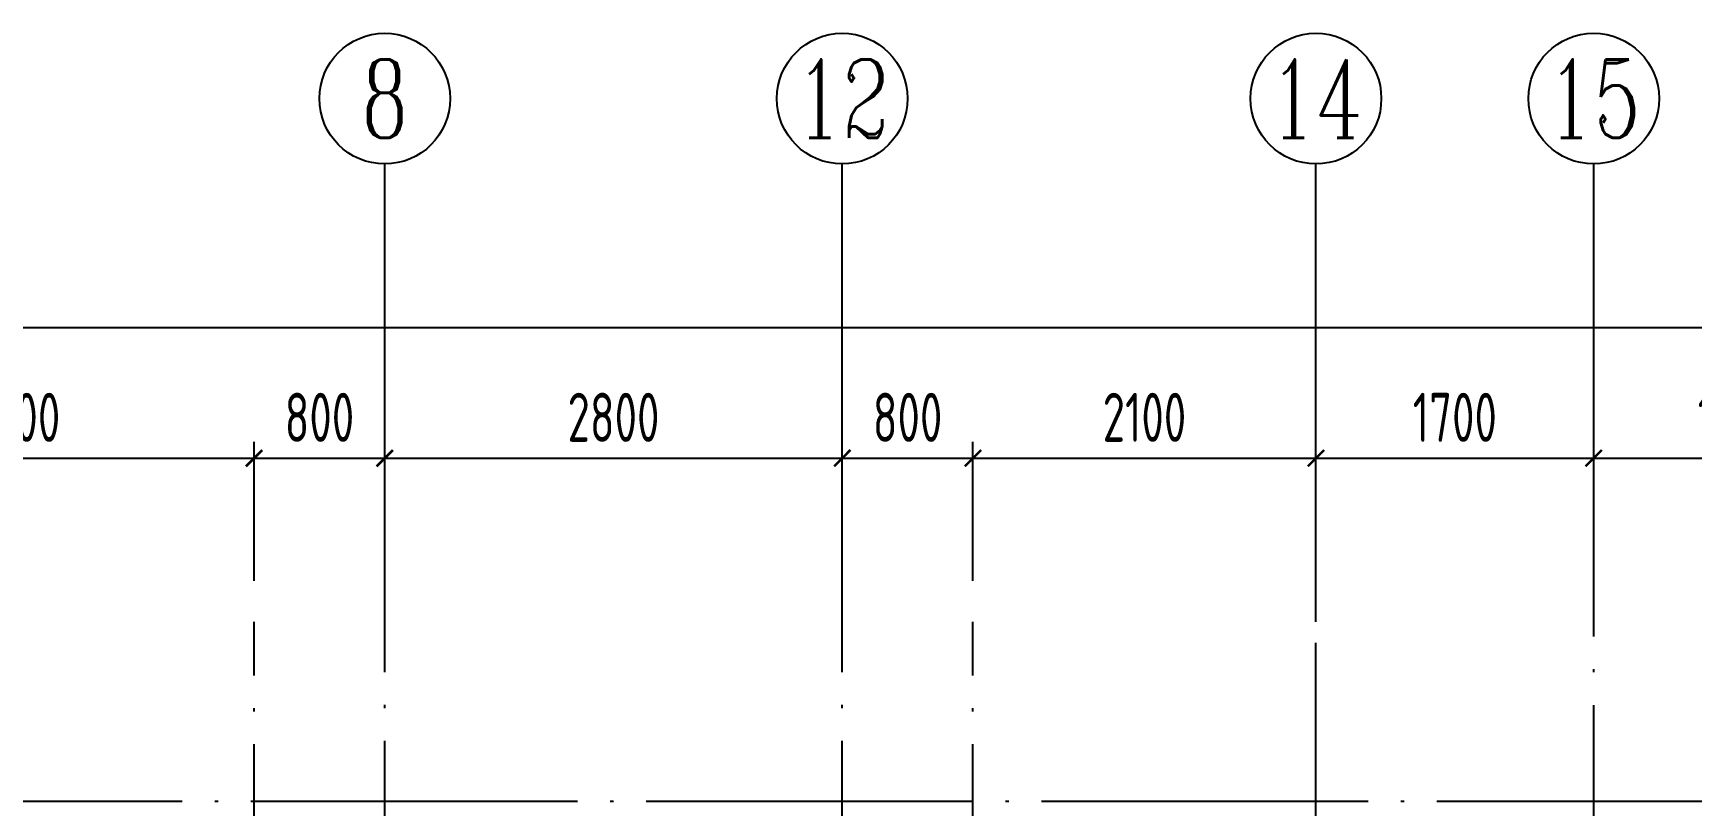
# Model space of a CAD drawing. Extents: x -812054 to 22247, y -644080 to 1003627.
# Drawn here: x -472730 to -462577, y -415837 to -411110 of the extents above; entities that cross this region are included whole.
import ezdxf
from ezdxf.enums import TextEntityAlignment as Align

# ---------------------------------------------------------------- set-up
doc = ezdxf.new("R2010")
doc.units = 0
doc.header["$LTSCALE"] = 1000
doc.linetypes.add('DOTE', pattern=[2.42, 2, -0.2, 0.02, -0.2])
doc.layers.get('0').update_dxf_attribs({"linetype": 'CONTINUOUS'})
doc.layers.get('DEFPOINTS').update_dxf_attribs({"linetype": 'CONTINUOUS'})
for name, color, linetype in [('A-AXIS', 1, 'CONTINUOUS'), ('A-DOTE', 10, 'DOTE'), ('AXIS_NUM', 7, 'CONTINUOUS'), ('S-Y一般标注', 3, 'CONTINUOUS')]:
    doc.layers.add(name, color=color, linetype=linetype)
doc.styles.add('TSSD_Axis', font='complex.shx', dxfattribs={"width": 0.7, "bigfont": 'hztxt.shx'})
doc.styles.add('TSSD_DIMENSION', font='Tssdeng.shx', dxfattribs={"width": 0.7, "bigfont": 'tssdchn.shx'})
doc.dimstyles.new('TSSD_100_100', dxfattribs={"dimtxt": 300, "dimasz": 100, "dimexe": 100, "dimexo": 250, "dimgap": 100, "dimtad": 1, "dimdec": 0, "dimzin": 0, "dimdsep": 46, "dimtxsty": 'TSSD_DIMENSION', "dimblk": 'ARCHTICK', "dimcen": 0, "dimdle": 100, "dimclrt": 7, "dimadec": 0, "dimazin": 0, "dimtfac": 1, "dimtdec": 0, "dimtix": 1, "dimtmove": 2, "dimatfit": 3, "dimldrblk": 'ARCHTICK', "dimfxl": 1, "dimtolj": 1, "dimtzin": 0, "dimarcsym": 0})

# ---------------------------------------------------------------- blocks, each defined once
blk = doc.blocks.new('ts_axno')
at = {"color": 0, "linetype": 'ByBlock', "lineweight": -2}
blk.add_circle((0, 0), 0.5, dxfattribs=at)
at = {"color": 0, "linetype": 'ByBlock', "lineweight": -2, "style": 'TSSD_Axis', "width": 0.7}
blk.add_attdef('A', text='', height=0.6, dxfattribs=at).set_placement((0, 0), align=Align.MIDDLE_CENTER)
blk = doc.blocks.new('_ArchTick')
at = {"color": 0, "linetype": 'ByBlock', "const_width": 0.15}
blk.add_lwpolyline([(-0.5, -0.5), (0.5, 0.5)], dxfattribs=at)
blk = doc.blocks.new('*D141')
at = {"layer": 'DEFPOINTS', "color": 0, "transparency": 16777216}
for p in [(14900, 19250), (12800, 18250), (14900, 18250)]:
    blk.add_point(p, dxfattribs=at)
at = {"layer": 'S-Y一般标注', "color": 0, "lineweight": -2, "transparency": 16777216}
for p, q in [((12800, 18500), (12800, 19350)), ((14900, 18500), (14900, 19350)), ((12700, 19250), (15000, 19250))]:
    blk.add_line(p, q, dxfattribs=at)
at = {"layer": 'S-Y一般标注', "color": 0, "lineweight": -2, "transparency": 16777216, "xscale": 100, "yscale": 100, "zscale": 100, "rotation": 180}
blk.add_blockref('_ArchTick', (12800, 19250), dxfattribs=at)
at = {"layer": 'S-Y一般标注', "color": 0, "lineweight": -2, "transparency": 16777216, "xscale": 100, "yscale": 100, "zscale": 100}
blk.add_blockref('_ArchTick', (14900, 19250), dxfattribs=at)
at = {"layer": 'S-Y一般标注', "color": 7, "transparency": 16777216, "insert": (13458, 19500), "char_height": 300, "attachment_point": 5, "style": 'TSSD_DIMENSION'}
blk.add_mtext('\\A1;2100', dxfattribs=at)
blk = doc.blocks.new('*D142')
at = {"layer": 'DEFPOINTS', "color": 0, "transparency": 16777216}
for p in [(18500, 19250), (15700, 18250), (18500, 18250)]:
    blk.add_point(p, dxfattribs=at)
at = {"layer": 'S-Y一般标注', "color": 0, "lineweight": -2, "transparency": 16777216}
for p, q in [((15700, 18500), (15700, 19350)), ((18500, 18500), (18500, 19350)), ((15600, 19250), (18600, 19250))]:
    blk.add_line(p, q, dxfattribs=at)
at = {"layer": 'S-Y一般标注', "color": 0, "lineweight": -2, "transparency": 16777216, "xscale": 100, "yscale": 100, "zscale": 100, "rotation": 180}
blk.add_blockref('_ArchTick', (15700, 19250), dxfattribs=at)
at = {"layer": 'S-Y一般标注', "color": 0, "lineweight": -2, "transparency": 16777216, "xscale": 100, "yscale": 100, "zscale": 100}
blk.add_blockref('_ArchTick', (18500, 19250), dxfattribs=at)
at = {"layer": 'S-Y一般标注', "color": 7, "transparency": 16777216, "insert": (17100, 19500), "char_height": 300, "attachment_point": 5, "style": 'TSSD_DIMENSION'}
blk.add_mtext('\\A1;2800', dxfattribs=at)
blk = doc.blocks.new('*D143')
at = {"layer": 'DEFPOINTS', "color": 0, "transparency": 16777216}
for p in [(19300, 19250), (18500, 18250), (19300, 18250)]:
    blk.add_point(p, dxfattribs=at)
at = {"layer": 'S-Y一般标注', "color": 0, "lineweight": -2, "transparency": 16777216}
for p, q in [((18500, 18500), (18500, 19350)), ((19300, 18500), (19300, 19350)), ((18400, 19250), (19400, 19250))]:
    blk.add_line(p, q, dxfattribs=at)
at = {"layer": 'S-Y一般标注', "color": 0, "lineweight": -2, "transparency": 16777216, "xscale": 100, "yscale": 100, "zscale": 100, "rotation": 180}
blk.add_blockref('_ArchTick', (18500, 19250), dxfattribs=at)
at = {"layer": 'S-Y一般标注', "color": 0, "lineweight": -2, "transparency": 16777216, "xscale": 100, "yscale": 100, "zscale": 100}
blk.add_blockref('_ArchTick', (19300, 19250), dxfattribs=at)
at = {"layer": 'S-Y一般标注', "color": 7, "transparency": 16777216, "insert": (18900, 19500), "char_height": 300, "attachment_point": 5, "style": 'TSSD_DIMENSION'}
blk.add_mtext('\\A1;800', dxfattribs=at)
blk = doc.blocks.new('*D144')
at = {"layer": 'DEFPOINTS', "color": 0, "transparency": 16777216}
for p in [(23100, 19250), (21400, 18250), (23100, 18250)]:
    blk.add_point(p, dxfattribs=at)
at = {"layer": 'S-Y一般标注', "color": 0, "lineweight": -2, "transparency": 16777216}
for p, q in [((21400, 18500), (21400, 19350)), ((23100, 18500), (23100, 19350)), ((21300, 19250), (23200, 19250))]:
    blk.add_line(p, q, dxfattribs=at)
at = {"layer": 'S-Y一般标注', "color": 0, "lineweight": -2, "transparency": 16777216, "xscale": 100, "yscale": 100, "zscale": 100, "rotation": 180}
blk.add_blockref('_ArchTick', (21400, 19250), dxfattribs=at)
at = {"layer": 'S-Y一般标注', "color": 0, "lineweight": -2, "transparency": 16777216, "xscale": 100, "yscale": 100, "zscale": 100}
blk.add_blockref('_ArchTick', (23100, 19250), dxfattribs=at)
at = {"layer": 'S-Y一般标注', "color": 7, "transparency": 16777216, "insert": (22250, 19500), "char_height": 300, "attachment_point": 5, "style": 'TSSD_DIMENSION'}
blk.add_mtext('\\A1;1700', dxfattribs=at)
blk = doc.blocks.new('*D145')
at = {"layer": 'DEFPOINTS', "color": 0, "transparency": 16777216}
for p in [(24900, 19250), (23100, 18250), (24900, 18250)]:
    blk.add_point(p, dxfattribs=at)
at = {"layer": 'S-Y一般标注', "color": 0, "lineweight": -2, "transparency": 16777216}
for p, q in [((23100, 18500), (23100, 19350)), ((24900, 18500), (24900, 19350)), ((23000, 19250), (25000, 19250))]:
    blk.add_line(p, q, dxfattribs=at)
at = {"layer": 'S-Y一般标注', "color": 0, "lineweight": -2, "transparency": 16777216, "xscale": 100, "yscale": 100, "zscale": 100, "rotation": 180}
blk.add_blockref('_ArchTick', (23100, 19250), dxfattribs=at)
at = {"layer": 'S-Y一般标注', "color": 0, "lineweight": -2, "transparency": 16777216, "xscale": 100, "yscale": 100, "zscale": 100}
blk.add_blockref('_ArchTick', (24900, 19250), dxfattribs=at)
at = {"layer": 'S-Y一般标注', "color": 7, "transparency": 16777216, "insert": (24000, 19500), "char_height": 300, "attachment_point": 5, "style": 'TSSD_DIMENSION'}
blk.add_mtext('\\A1;1800', dxfattribs=at)
blk = doc.blocks.new('*D159')
at = {"layer": 'DEFPOINTS', "color": 0, "transparency": 16777216}
for p in [(54600, 20050), (4600, 18250), (54600, 18250)]:
    blk.add_point(p, dxfattribs=at)
at = {"layer": 'S-Y一般标注', "color": 0, "lineweight": -2, "transparency": 16777216}
for p, q in [((4600, 18500), (4600, 20150)), ((54600, 18500), (54600, 20150)), ((4500, 20050), (54700, 20050))]:
    blk.add_line(p, q, dxfattribs=at)
at = {"layer": 'S-Y一般标注', "color": 0, "lineweight": -2, "transparency": 16777216, "xscale": 100, "yscale": 100, "zscale": 100, "rotation": 180}
blk.add_blockref('_ArchTick', (4600, 20050), dxfattribs=at)
at = {"layer": 'S-Y一般标注', "color": 0, "lineweight": -2, "transparency": 16777216, "xscale": 100, "yscale": 100, "zscale": 100}
blk.add_blockref('_ArchTick', (54600, 20050), dxfattribs=at)
at = {"layer": 'S-Y一般标注', "color": 7, "transparency": 16777216, "insert": (29600, 20300), "char_height": 300, "attachment_point": 5, "style": 'TSSD_DIMENSION'}
blk.add_mtext('\\A1;50000', dxfattribs=at)
blk = doc.blocks.new('*D170')
at = {"layer": 'DEFPOINTS', "color": 0, "transparency": 16777216}
for p in [(15700, 19250), (14900, 18250), (15700, 18250)]:
    blk.add_point(p, dxfattribs=at)
at = {"layer": 'S-Y一般标注', "color": 0, "lineweight": -2, "transparency": 16777216}
for p, q in [((14900, 18500), (14900, 19350)), ((15700, 18500), (15700, 19350)), ((14800, 19250), (15800, 19250))]:
    blk.add_line(p, q, dxfattribs=at)
at = {"layer": 'S-Y一般标注', "color": 0, "lineweight": -2, "transparency": 16777216, "xscale": 100, "yscale": 100, "zscale": 100, "rotation": 180}
blk.add_blockref('_ArchTick', (14900, 19250), dxfattribs=at)
at = {"layer": 'S-Y一般标注', "color": 0, "lineweight": -2, "transparency": 16777216, "xscale": 100, "yscale": 100, "zscale": 100}
blk.add_blockref('_ArchTick', (15700, 19250), dxfattribs=at)
at = {"layer": 'S-Y一般标注', "color": 7, "transparency": 16777216, "insert": (15300, 19500), "char_height": 300, "attachment_point": 5, "style": 'TSSD_DIMENSION'}
blk.add_mtext('\\A1;800', dxfattribs=at)
blk = doc.blocks.new('*D171')
at = {"layer": 'DEFPOINTS', "color": 0, "transparency": 16777216}
for p in [(21400, 19250), (19300, 18250), (21400, 18250)]:
    blk.add_point(p, dxfattribs=at)
at = {"layer": 'S-Y一般标注', "color": 0, "lineweight": -2, "transparency": 16777216}
for p, q in [((19300, 18500), (19300, 19350)), ((21400, 18500), (21400, 19350)), ((19200, 19250), (21500, 19250))]:
    blk.add_line(p, q, dxfattribs=at)
at = {"layer": 'S-Y一般标注', "color": 0, "lineweight": -2, "transparency": 16777216, "xscale": 100, "yscale": 100, "zscale": 100, "rotation": 180}
blk.add_blockref('_ArchTick', (19300, 19250), dxfattribs=at)
at = {"layer": 'S-Y一般标注', "color": 0, "lineweight": -2, "transparency": 16777216, "xscale": 100, "yscale": 100, "zscale": 100}
blk.add_blockref('_ArchTick', (21400, 19250), dxfattribs=at)
at = {"layer": 'S-Y一般标注', "color": 7, "transparency": 16777216, "insert": (20350, 19500), "char_height": 300, "attachment_point": 5, "style": 'TSSD_DIMENSION'}
blk.add_mtext('\\A1;2100', dxfattribs=at)
blk = doc.blocks.new('20210726.16395156')
at = {"layer": 'A-AXIS'}
for p, q in [((15700, 18249.9), (15700, 21049.9)), ((18500, 18249.9), (18500, 21049.9)), ((21400, 18249.9), (21400, 21049.9)), ((23100, 18249.9), (23100, 21049.9))]:
    blk.add_line(p, q, dxfattribs=at)
at = {"layer": 'A-DOTE'}
for p, q in [((14900, 15500), (14900, 18249.9)), ((15700, 13100.3), (15700, 18249.9)), ((18500, 13100.3), (18500, 18249.9)), ((19300, 15500), (19300, 18249.9)), ((21400, 13700), (21400, 18249.9)), ((23100, 10900), (23100, 18249.9)), ((55600, 17150), (3600, 17150))]:
    blk.add_line(p, q, dxfattribs=at)
at = {"layer": 'A-AXIS'}
ref = blk.add_blockref('ts_axno', (15700, 21449.9), dxfattribs=dict(at, xscale=800, yscale=800, zscale=800))
ref.add_attrib('6', '8', dxfattribs={"layer": 'AXIS_NUM', "height": 480, "style": 'TSSD_Axis', "width": 0.7}).set_placement((15700, 21449.9), align=Align.MIDDLE_CENTER)
ref = blk.add_blockref('ts_axno', (18500, 21449.9), dxfattribs=dict(at, xscale=800, yscale=800, zscale=800))
ref.add_attrib('7', '12', dxfattribs={"layer": 'AXIS_NUM', "height": 480, "style": 'TSSD_Axis', "width": 0.7}).set_placement((18500, 21449.9), align=Align.MIDDLE_CENTER)
ref = blk.add_blockref('ts_axno', (21400, 21449.9), dxfattribs=dict(at, xscale=800, yscale=800, zscale=800))
ref.add_attrib('8', '14', dxfattribs={"layer": 'AXIS_NUM', "height": 480, "style": 'TSSD_Axis', "width": 0.7}).set_placement((21400, 21449.9), align=Align.MIDDLE_CENTER)
ref = blk.add_blockref('ts_axno', (23100, 21449.9), dxfattribs=dict(at, xscale=800, yscale=800, zscale=800))
ref.add_attrib('9', '15', dxfattribs={"layer": 'AXIS_NUM', "height": 480, "style": 'TSSD_Axis', "width": 0.7}).set_placement((23100, 21449.9), align=Align.MIDDLE_CENTER)
at = {"layer": 'S-Y一般标注'}
for base, p1, p2, picture, middle in [((54600, 20049.9), (4600, 18249.9), (54600, 18249.9), '*D159', (29600, 20299.9)), ((15700, 19249.9), (14900, 18249.9), (15700, 18249.9), '*D170', (15300, 19499.9)), ((18500, 19249.9), (15700, 18249.9), (18500, 18249.9), '*D142', (17100, 19499.9)), ((19300, 19249.9), (18500, 18249.9), (19300, 18249.9), '*D143', (18900, 19499.9)), ((21400, 19249.9), (19300, 18249.9), (21400, 18249.9), '*D171', (20350, 19499.9)), ((23100, 19249.9), (21400, 18249.9), (23100, 18249.9), '*D144', (22250, 19499.9)), ((24900, 19249.9), (23100, 18249.9), (24900, 18249.9), '*D145', (24000, 19499.9))]:
    dim = blk.add_linear_dim(base=base, p1=p1, p2=p2, dimstyle='TSSD_100_100', dxfattribs=at)
    dim.commit()
    dim.dimension.update_dxf_attribs({"geometry": picture, "text_midpoint": middle})
dim = blk.add_linear_dim(base=(14900, 19249.9), p1=(12800, 18249.9), p2=(14900, 18249.9), dimstyle='TSSD_100_100', dxfattribs=at)
dim.commit()
dim.dimension.update_dxf_attribs({"geometry": '*D141', "text_midpoint": (13458.1, 19499.9), "dimtype": 160})

msp = doc.modelspace()

# ---------------------------------------------------------------- block references
at = {"layer": 'A-DOTE'}
msp.add_blockref('20210726.16395156', (-486277.95, -432960.19), dxfattribs=at)

doc.saveas('drawing.dxf')
